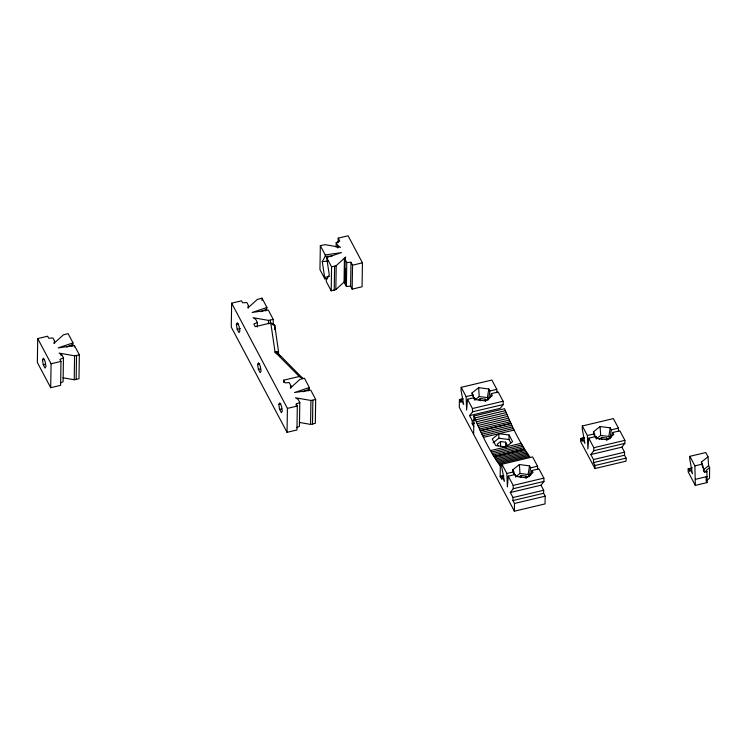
<?xml version="1.0" encoding="UTF-8"?>
<svg xmlns="http://www.w3.org/2000/svg" width="747" height="747" viewBox="0 0 747 747"><rect width="100%" height="100%" fill="white"/><g stroke="black" fill="none" stroke-linecap="round" stroke-linejoin="round"><path stroke-width="1.12" d="M37.723 338.578L37.35 362.51L50.693 387.693L60.6 385.349L60.974 361.408L59.919 359.419L63.458 357.841L61.842 354.788L59.134 353.107L74.597 355.824L79.341 354.816L74.42 345.534L58.182 347.897L73.019 342.882L68.098 333.601L63.467 334.824L53.971 343.377L54.531 341.005L52.916 337.952L48.686 338.214L47.631 336.225L37.723 338.578L51.076 363.761L50.693 387.693M54.494 343.284L54.531 341.005M61.105 355.74L61.133 353.462M63.458 357.841L63.075 381.773L60.432 382.959M71.88 346.3L73.019 342.882M74.401 347.01L74.42 345.534M79.341 354.816L78.967 378.748L74.214 379.756L74.597 355.824M76.147 379.644L76.53 355.703M231.645 303.161L231.262 327.093L287.044 432.336L296.942 429.983L297.315 406.041L296.27 404.052L299.799 402.474L298.184 399.421L295.513 397.815L310.939 400.457L315.682 399.449L310.761 390.167L294.533 392.53L309.361 387.516L304.44 378.243L299.808 379.457L290.35 388.085L290.872 385.639L289.257 382.585L285.027 382.847L283.617 380.195L299.155 376.507L302.993 378.617L280.807 356.123L275.064 352.089L270.778 322.965L255.241 326.654L253.84 324.002L257.37 322.415L255.754 319.371L253.046 317.69L268.509 320.398L273.253 319.389L268.341 310.117L252.103 312.479L266.931 307.465L262.02 298.184L257.379 299.398L247.883 307.951L248.452 305.579L246.837 302.535L242.598 302.796L241.542 300.808L231.645 303.161L287.418 408.394L287.044 432.336M248.415 307.867L248.452 305.579M257.295 326.971L257.37 322.415M261.982 300.462L262.02 298.184M265.792 310.883L266.931 307.465M268.453 323.825L268.509 320.398M270.386 323.703L270.442 320.286M273.169 325.094L273.253 319.389M274.541 329.539L274.616 325.076L270.778 322.965M274.7 328.689L274.616 325.076M283.589 382.473L283.617 380.195M290.844 387.917L290.872 385.639M296.232 406.331L296.27 404.052M299.799 402.474L299.426 426.406L296.774 427.592M308.222 390.933L309.361 387.516M315.682 399.449L315.309 423.381L310.565 424.399L310.939 400.457M312.498 424.277L312.872 400.336M320.332 245.67L325.253 254.951L341.491 252.589L326.654 257.603L331.575 266.875L336.206 265.661L345.665 257.033L345.142 259.48L346.757 262.533L350.987 262.272L350.614 286.204L352.164 289.126L362.062 286.773L362.435 262.832L348.111 235.8L338.204 238.144L339.754 241.066L336.215 242.644L337.831 245.698L340.501 247.304L325.076 244.661L320.332 245.67L319.959 269.611L324.87 278.883L327.037 278.575M324.87 278.883L322.256 261.618L325.225 256.426L325.253 254.951M326.654 257.603L329.278 274.868L326.299 280.069L326.28 281.535L331.201 290.816L335.833 289.603L345.291 280.975L345.488 268.434M331.201 290.816L331.575 266.875M334.217 290.322L334.6 266.39M336.15 247.21L336.215 242.644M335.833 289.603L336.206 265.661M337.803 247.976L337.831 245.698M338.13 242.71L338.204 238.144M344.059 282.095L344.442 258.154M350.614 286.204L346.384 286.465L344.769 283.421L345.142 259.48M346.384 286.465L346.757 262.533M352.164 289.126L352.537 265.185L350.987 262.272M462.701 398.786L459.414 399.561L459.293 407.292L514.366 511.2L545.049 503.917L545.17 496.195L543.62 493.281L543.667 490.247L541.005 485.214L543.956 481.423L543.863 478.127L538.942 468.855L532.013 470.498L530.407 475.596M463.196 398.926L461.011 399.449L460.964 402.484L459.414 399.561M473.747 426.602L472.197 423.689L472.244 420.654L469.583 415.621L472.534 411.83L503.207 404.547L503.114 401.251L498.202 391.979L491.265 393.622L489.985 397.703M473.626 434.334L473.915 415.995L504.589 408.712C511.564 425.715 519.557 442.523 530.211 457.547M480.246 400.737L480.284 398.553L485.363 399.215L485.98 400.373L488.501 399.776L489.864 390.97L488.809 388.982L478.65 387.665L471.992 392.978L472.814 396.33M485.335 401.4L485.363 399.215M493.011 442.868L498.828 438.218L498.903 433.68L509.062 434.997L512.573 441.626L505.924 446.93L495.756 445.614L492.245 438.984L498.903 433.68M503.945 475.802L501.751 476.325L501.704 479.35L500.154 476.437L500.322 465.829C489.154 450.665 481.087 433.353 473.915 415.995M500.518 445.838L500.583 441.533L505.663 442.196L507.418 445.511L505.756 446.837M505.579 447.574L505.663 442.196M510.752 442.85L508.987 439.544L509.062 434.997M514.366 511.2L514.487 503.478L512.946 500.565L512.993 497.53L510.322 492.497L513.273 488.706L543.956 481.423M520.995 477.613L521.023 475.428L526.112 476.091L526.719 477.249L528.4 476.847M526.075 478.276L526.112 476.091M583.995 437.686L580.671 438.47L580.624 441.505L594.948 468.537L626.023 461.17L626.07 458.135L624.52 455.222L624.567 452.187L621.896 447.154L624.856 443.363L624.903 440.338L619.842 430.795L612.717 432.485L611.111 437.583M618.563 431.505L618.441 428.143L613.38 418.6L582.315 425.977L582.268 429.002L584.929 443.391L582.258 438.358L584.481 437.835M582.258 438.358L582.212 441.384L580.671 438.47M594.948 468.537L594.995 465.512L593.454 462.598L593.501 459.564L590.83 454.531L593.781 450.74L593.828 447.714L588.776 438.172L595.901 436.472L596.956 438.461L607.115 439.778L613.773 434.474L612.717 432.485M601.699 439.535L601.727 437.415L606.816 438.078L607.423 439.236L609.954 438.638L611.307 429.833L610.262 427.844L600.093 426.528L593.445 431.841L594.537 436.313M606.779 440.198L606.816 438.078M688.202 468.827L688.155 471.861L695.317 485.382L707.036 482.599L706.942 471.497L706.326 470.339L709.65 467.678L708.595 465.689L708.016 456.79L705.766 452.551L689.845 456.333L689.798 459.358L692.46 473.757L689.649 468.453L689.602 471.478L688.202 468.827L692.45 467.818M695.317 485.382L694.897 465.876L689.845 456.333M706.223 476.698L706.158 480.937L707.036 482.599M706.288 472.459L706.326 470.339M709.65 467.678L709.482 478.285L706.989 480.274M496.923 392.689L496.792 389.327L491.881 380.046L461.198 387.329L461.011 390.093L463.682 404.491L461.011 399.449M491.265 393.622L492.32 395.611L485.671 400.915L475.503 399.598L474.457 397.609L467.519 399.262L466.632 410.056L466.119 396.61L461.198 387.329M532.013 470.498L533.069 472.487L526.411 477.791L516.252 476.474L515.197 474.485L508.268 476.138L507.372 486.932L506.858 473.486L501.937 464.204L501.751 466.968L504.421 481.357L501.751 476.325M588.776 438.172L587.88 448.966L587.366 435.52L582.315 425.977M529.249 476.651L530.603 467.846L529.558 465.857L519.389 464.541L512.741 469.844L513.833 474.326M488.118 399.057L487.361 397.619L488.809 388.982M528.867 475.932L528.101 474.494L529.558 465.857M609.954 438.638L608.805 436.481L610.262 427.844M278.145 353.91L278.566 351.893L274.756 325.337L270.918 323.227M344.769 283.421L345.291 280.975M42.458 359.821L43.382 358.196L45.137 361.511L45.969 366.45L45.035 368.075L43.279 364.76L42.458 359.821L44.633 359.307M236.369 324.403L237.303 322.779L239.059 326.094L239.88 331.033L238.956 332.648L237.201 329.343L236.369 324.403L238.545 323.881M257.584 364.433L258.518 362.809L260.273 366.123L261.095 371.054L260.171 372.678L258.415 369.363L257.584 364.433L259.741 363.92M278.799 404.454L279.733 402.838L281.488 406.144L282.31 411.083L281.386 412.708L279.63 409.393L278.799 404.454L280.975 403.94M503.207 404.547L500.257 408.338L469.583 415.621M474.793 400.103L479.229 396.564L487.361 397.619M478.622 399.878L480.284 398.553M500.583 441.533L497.259 444.194L498.137 445.847M515.542 476.978L519.968 473.439L528.101 474.494M519.361 476.754L521.023 475.428M596.246 438.965L600.672 435.426L608.805 436.481M599.234 439.404L601.727 437.415M702.731 467.706L701.358 462.104L708.016 456.79M708.595 465.689L703.272 469.938L704.412 472.095L706.942 471.497M66.8 347.103L72.991 344.358M260.722 311.676L266.912 308.931M303.151 391.736L309.342 388.991M324.898 277.417L329.418 276.325M352.537 265.185L362.435 262.832M43.279 364.76L45.464 364.247M51.076 363.761L60.974 361.408M237.201 329.343L240.469 328.568M277.539 354.199L275.064 352.089L278.566 351.893L275.064 352.089L299.015 376.245L302.852 378.355M258.415 369.363L260.572 368.859M279.63 409.393L281.806 408.88M287.418 408.394L297.315 406.041M466.119 396.61L473.047 394.967L474.046 398.963M489.864 390.97L496.792 389.327M467.519 399.262L472.44 408.534L503.114 401.251M474.69 417.965L505.374 410.682M472.244 420.654L474.438 420.141M475.475 419.898L506.158 412.615M476.269 421.803L506.952 414.52M472.197 423.689L474.392 423.166M477.072 423.68L507.745 416.396M477.865 425.51L508.548 418.227M478.678 427.312L509.351 420.029M479.481 429.077L510.164 421.794M480.209 430.617L510.883 423.334M480.293 430.804L510.976 423.521M481.105 432.494L511.788 425.211M481.927 434.138L512.601 426.864M482.739 435.753L513.422 428.47M483.561 437.322L514.235 430.039M490.583 450.572L521.266 443.288M491.405 452.094L522.078 444.81M492.226 453.578L522.9 446.295M493.039 455.007L523.722 447.733M493.86 456.398L524.543 449.124M493.944 456.548L524.627 449.264M587.366 435.52L594.491 433.82L595.499 437.826M611.307 429.833L618.441 428.143M494.673 457.752L525.356 450.469M495.494 459.05L526.168 451.767M496.307 460.301L526.99 453.018M497.119 461.506L527.793 454.223M497.922 462.664L528.605 455.381M498.725 463.766L529.408 456.482M499.528 464.83L532.62 456.921L537.541 466.203L537.663 469.564M500.322 465.829L502.516 465.316M593.828 447.714L624.903 440.338M593.781 450.74L624.856 443.363M506.858 473.486L513.787 471.833L514.543 474.84M530.603 467.846L537.541 466.203M590.83 454.531L621.896 447.154M500.154 476.437L503.45 475.662M593.501 459.564L624.567 452.187M593.454 462.598L624.52 455.222M594.995 465.512L626.07 458.135M508.268 476.138L513.18 485.41L543.863 478.127M510.322 492.497L541.005 485.214M512.993 497.53L543.667 490.247M512.946 500.565L543.62 493.281M514.487 503.478L545.17 496.195M694.897 465.876L702.413 464.092L704.412 472.095M695.41 479.322L707.129 476.539M322.256 261.618L328.036 261.077M325.225 256.426L331.985 256.09M498.828 438.218L508.987 439.544M63 377.795L74.214 379.756M299.351 422.428L310.565 424.399M701.358 462.104L702.413 464.092M593.445 431.841L594.491 433.82M471.992 392.978L473.047 394.967M512.741 469.844L513.787 471.833M277.781 352.08L280.022 356.31M595.901 436.472L596.274 438.592M515.197 474.485L515.57 476.605M474.457 397.609L474.831 399.729M600.093 426.528L600.672 435.426M519.389 464.541L519.968 473.439M478.65 387.665L479.229 396.564M513.18 485.41L513.273 488.706M472.44 408.534L472.534 411.83"/></g></svg>
